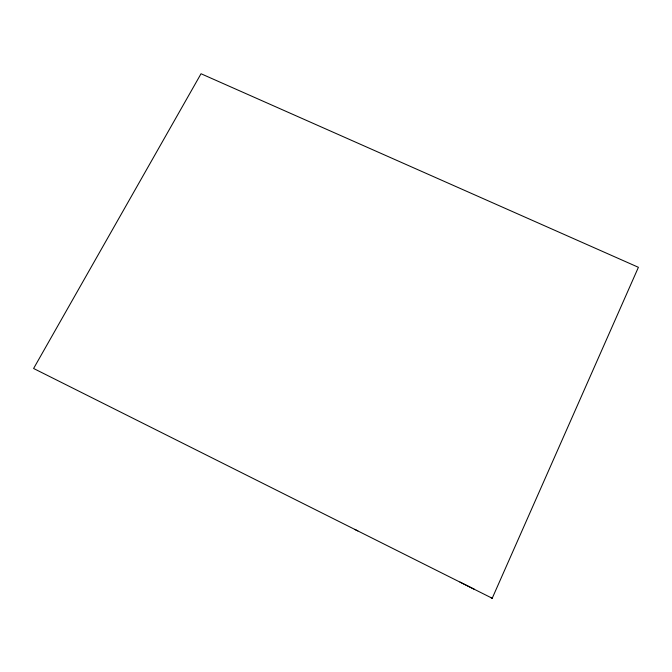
<?xml version="1.0" encoding="UTF-8"?>
<svg xmlns="http://www.w3.org/2000/svg" width="672" height="672" viewBox="0 0 672 672"><rect width="100%" height="100%" fill="white"/><g stroke="black" fill="none" stroke-linecap="round" stroke-linejoin="round"><path stroke-width="1.01" d="M492.215 598.256L638.4 267.305L201.029 73.744L33.6 368.483L492.215 598.256L490.468 597.383M354.698 529.36L357.84 530.905M459.967 582.07L474.331 589.285"/></g></svg>
